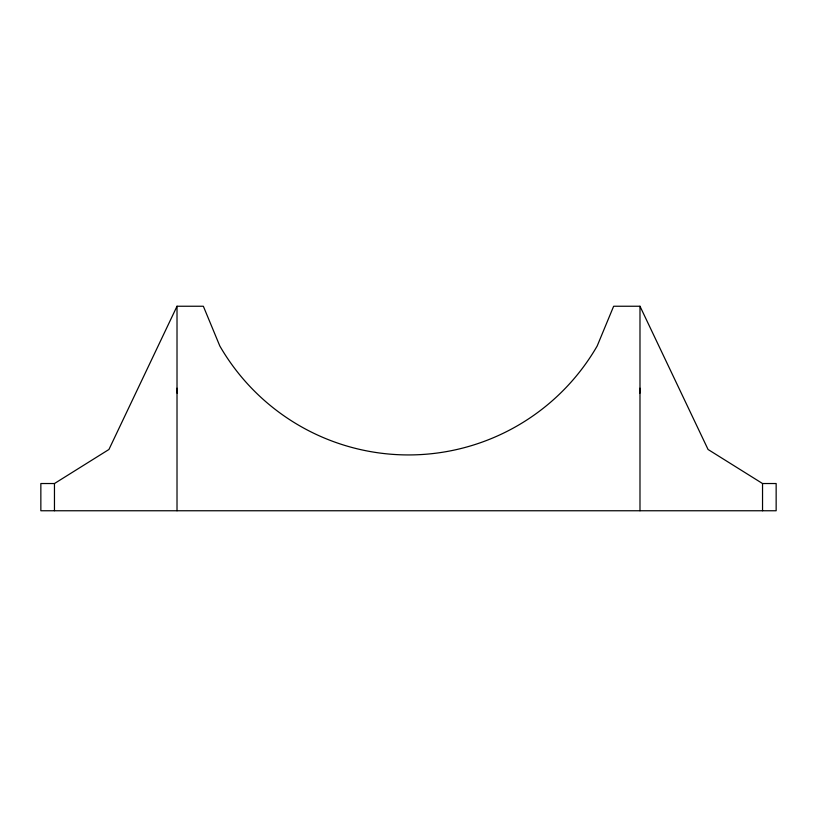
<?xml version="1.0" encoding="UTF-8"?>
<svg xmlns="http://www.w3.org/2000/svg" width="817" height="817" viewBox="0 0 817 817"><rect width="100%" height="100%" fill="white"/><g stroke="black" fill="none" stroke-linecap="round" stroke-linejoin="round"><path stroke-width="1.23" d="M177.013 306.242L108.937 449.483L54.463 483.531L40.85 483.531L40.85 510.758L776.15 510.758L776.15 483.531L762.537 483.531L708.063 449.483L639.987 306.242L613.649 306.242L597.176 346A217.863 217.863 0 0 1 219.824 346L203.351 306.242L177.013 306.242L177.013 510.758M762.537 483.531L762.537 510.758M639.987 306.242L639.987 510.758M54.463 483.531L54.463 510.727M177.146 393.171A95.313 95.313 0 0 1 177.013 388.208M639.987 388.208A95.313 95.313 0 0 1 639.854 393.171"/></g></svg>
